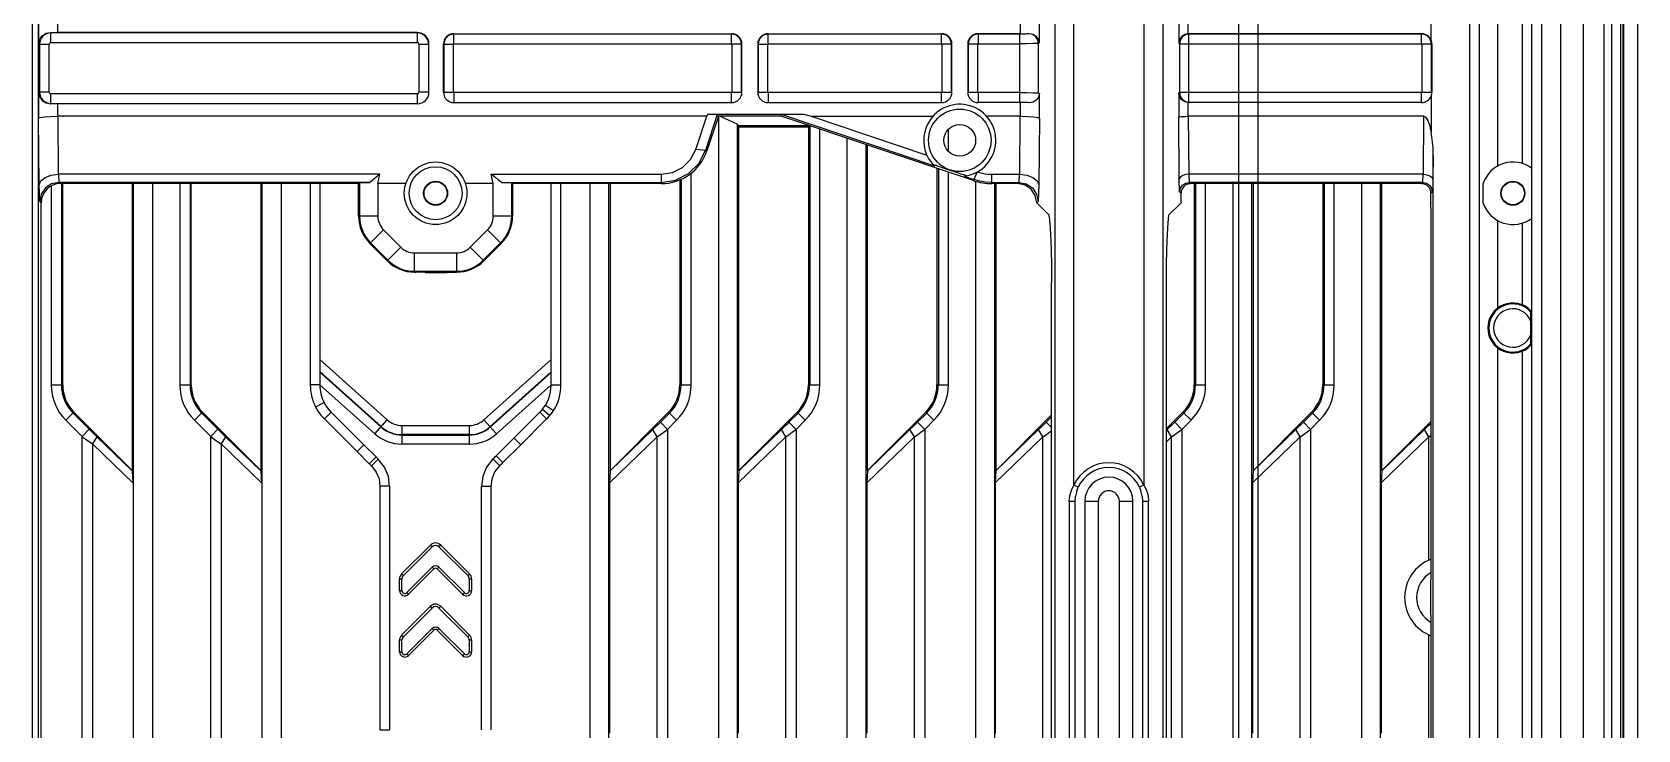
# Model space of a CAD drawing. Header units: millimetres. Extents: x -3132 to 28633, y 682 to 5849.
# Drawn here: x 25394 to 25560.9, y 2517 to 2589.5 of the extents above; entities that cross this region are included whole.
import ezdxf

# ---------------------------------------------------------------- set-up
doc = ezdxf.new("R2010")
doc.units = ezdxf.units.MM

# ---------------------------------------------------------------- blocks, each defined once
blk = doc.blocks.new('rtjg')
at = {"linetype": 'Continuous'}
for p, q in [((18739.39, 1763.81), (18739.39, 2763.81)), ((18736.69, 2026.71), (18736.69, 2500.91)), ((18737.58, 2500.5), (18737.58, 2027.12)), ((18737.87, 2027.12), (18737.87, 2500.5)), ((18733.7, 2496.98), (18733.7, 2030.64)), ((18729.37, 2494.41), (18729.37, 2033.21)), ((18731.37, 2031.98), (18731.37, 2495.64)), ((18678.76, 2431.12), (18678.76, 2096.5)), ((18690.02, 2103.73), (18690.02, 2423.89)), ((18572.44, 2418.77), (18572.44, 2108.85)), ((18573.06, 2418.77), (18573.06, 2108.85)), ((18728.37, 2121.65), (18728.37, 2405.97)), ((18721.89, 2396.04), (18721.89, 2131.58)), ((18722.89, 2395.32), (18722.89, 2132.3)), ((18680.76, 2220.49), (18680.76, 2307.13)), ((18688.02, 2307.13), (18688.02, 2220.49)), ((18724.83, 2253.66), (18724.83, 2273.96)), ((18727.37, 2273.71), (18727.37, 2253.91)), ((18717.89, 2266.71), (18717.89, 2270.52)), ((18573.11, 2269.02), (18573.11, 2266.31)), ((18677.16, 2266.46), (18677.16, 2269.02)), ((18691.65, 2268.91), (18691.65, 2266.42)), ((18612.49, 2267.48), (18574.39, 2267.48)), ((18574.39, 2266.48), (18574.39, 2267.48)), ((18575.1, 2267.52), (18575.1, 2268.81)), ((18612.49, 2267.52), (18575.1, 2267.52)), ((18612.49, 2267.52), (18612.49, 2266.48)), ((18616.29, 2267.39), (18645.16, 2267.39)), ((18616.29, 2266.35), (18616.29, 2267.39)), ((18645.16, 2267.34), (18616.29, 2267.34)), ((18645.16, 2266.35), (18645.16, 2267.34)), ((18648.96, 2267.39), (18666.99, 2267.39)), ((18648.96, 2266.35), (18648.96, 2267.39)), ((18666.99, 2267.34), (18648.96, 2267.34)), ((18666.99, 2266.35), (18666.99, 2267.34)), ((18675.17, 2267.39), (18670.79, 2267.39)), ((18675.1, 2267.34), (18670.79, 2267.34)), ((18670.79, 2267.34), (18670.79, 2266.35)), ((18675.1, 2267.34), (18675.1, 2260.28)), ((18675.17, 2268.81), (18675.17, 2267.39)), ((18676.11, 2267.39), (18676.09, 2267.38)), ((18692.64, 2267.39), (18692.64, 2268.81)), ((18716.89, 2267.39), (18692.68, 2267.39)), ((18692.72, 2267.34), (18692.68, 2267.39)), ((18716.89, 2267.34), (18692.72, 2267.34)), ((18692.72, 2260.28), (18692.72, 2267.34)), ((18716.89, 2266.35), (18716.89, 2267.39)), ((18573.11, 2266.31), (18574.22, 2266.31)), ((18573.22, 2266.31), (18573.22, 2261.31)), ((18574.22, 2261.31), (18574.22, 2266.31)), ((18574.39, 2266.48), (18612.49, 2266.48)), ((18612.66, 2266.31), (18613.7, 2266.31)), ((18612.66, 2266.31), (18612.66, 2261.31)), ((18613.7, 2261.31), (18613.7, 2266.31)), ((18615.21, 2266.31), (18616.25, 2266.31)), ((18615.21, 2261.31), (18615.21, 2266.31)), ((18615.26, 2266.31), (18615.26, 2261.31)), ((18616.25, 2266.35), (18645.19, 2266.35)), ((18616.25, 2261.27), (18616.25, 2266.35)), ((18645.19, 2266.35), (18645.19, 2261.27)), ((18646.19, 2266.31), (18645.19, 2266.31)), ((18646.19, 2261.31), (18646.19, 2266.31)), ((18646.23, 2261.31), (18646.23, 2266.31)), ((18647.88, 2266.31), (18648.92, 2266.31)), ((18647.88, 2266.31), (18647.88, 2261.31)), ((18647.92, 2266.31), (18647.92, 2261.31)), ((18648.92, 2266.35), (18667.03, 2266.35)), ((18648.92, 2261.27), (18648.92, 2266.35)), ((18667.03, 2266.35), (18667.03, 2261.27)), ((18668.02, 2266.31), (18667.03, 2266.31)), ((18668.02, 2261.31), (18668.02, 2266.31)), ((18668.07, 2261.31), (18668.07, 2266.31)), ((18669.71, 2266.31), (18669.71, 2261.31)), ((18670.75, 2266.31), (18669.76, 2266.31)), ((18669.76, 2266.31), (18669.76, 2261.31)), ((18670.75, 2266.35), (18675.1, 2266.35)), ((18670.75, 2261.27), (18670.75, 2266.35)), ((18677.09, 2266.38), (18677.16, 2266.46)), ((18677.09, 2261.24), (18677.09, 2266.38)), ((18691.65, 2266.42), (18691.72, 2266.35)), ((18691.72, 2266.35), (18716.93, 2266.35)), ((18691.72, 2266.35), (18691.72, 2261.27)), ((18716.93, 2266.35), (18716.93, 2261.27)), ((18717.92, 2266.31), (18716.93, 2266.31)), ((18717.92, 2261.31), (18717.92, 2266.31)), ((18717.97, 2266.31), (18717.97, 2261.31)), ((18574.22, 2261.31), (18573.11, 2261.31)), ((18573.11, 2261.31), (18573.11, 2258.6)), ((18612.49, 2261.14), (18574.39, 2261.14)), ((18574.39, 2260.1), (18574.39, 2261.14)), ((18612.49, 2261.14), (18612.49, 2260.14)), ((18613.66, 2261.31), (18612.66, 2261.31)), ((18615.26, 2261.31), (18616.25, 2261.31)), ((18645.19, 2261.27), (18616.25, 2261.27)), ((18616.29, 2261.27), (18616.29, 2260.28)), ((18645.16, 2260.28), (18645.16, 2261.27)), ((18645.19, 2261.31), (18646.19, 2261.31)), ((18647.92, 2261.31), (18648.92, 2261.31)), ((18667.03, 2261.27), (18648.92, 2261.27)), ((18648.96, 2261.27), (18648.96, 2260.28)), ((18666.99, 2260.28), (18666.99, 2261.27)), ((18667.03, 2261.31), (18668.02, 2261.31)), ((18669.76, 2261.31), (18670.75, 2261.31)), ((18675.1, 2261.27), (18670.75, 2261.27)), ((18670.79, 2261.27), (18670.79, 2260.28)), ((18677.09, 2261.24), (18677.16, 2261.16)), ((18677.16, 2258.6), (18677.16, 2261.16)), ((18691.65, 2261.19), (18691.72, 2261.27)), ((18691.65, 2261.19), (18691.65, 2258.7)), ((18716.93, 2261.27), (18691.72, 2261.27)), ((18716.89, 2260.28), (18716.89, 2261.27)), ((18716.93, 2261.31), (18717.92, 2261.31)), ((18717.89, 2260.91), (18717.89, 2257.1)), ((18574.39, 2260.14), (18612.49, 2260.14)), ((18612.49, 2260.1), (18575.1, 2260.1)), ((18575.1, 2258.81), (18575.1, 2260.1)), ((18642.58, 2258.81), (18575.1, 2258.81)), ((18575.1, 2258.81), (18575.15, 2252.79)), ((18616.29, 2260.23), (18645.16, 2260.23)), ((18641.43, 2255.36), (18642.58, 2258.81)), ((18643.67, 2258.99), (18642.46, 2255.27)), ((18642.7, 2259.02), (18642.58, 2258.81)), ((18643.8, 2258.81), (18642.6, 2255.22)), ((18642.7, 2259.02), (18652.67, 2259.02)), ((18642.7, 2259.02), (18643.67, 2258.99)), ((18643.8, 2258.81), (18643.67, 2258.99)), ((18643.79, 2258.81), (18643.79, 2053.72)), ((18650.31, 2258.81), (18643.8, 2258.81)), ((18643.98, 2258.81), (18645.79, 2257.99)), ((18648.96, 2260.23), (18666.99, 2260.23)), ((18650.31, 2258.81), (18650.34, 2258.99)), ((18670.3, 2252.12), (18650.31, 2258.81)), ((18650.34, 2258.99), (18652.67, 2259.02)), ((18666.28, 2253.61), (18650.34, 2258.99)), ((18652.67, 2259.02), (18653.43, 2258.81)), ((18653.43, 2258.81), (18666.09, 2258.81)), ((18653.43, 2258.81), (18665.46, 2254.78)), ((18675.17, 2260.23), (18670.79, 2260.23)), ((18675.17, 2258.81), (18671.68, 2258.81)), ((18675.13, 2252.79), (18675.17, 2258.81)), ((18675.17, 2260.23), (18675.17, 2258.81)), ((18676.11, 2260.22), (18676.09, 2260.24)), ((18716.89, 2260.23), (18692.64, 2260.23)), ((18692.64, 2258.81), (18692.64, 2260.23)), ((18717.14, 2258.81), (18692.64, 2258.81)), ((18692.64, 2258.81), (18692.69, 2252.79)), ((18692.72, 2260.28), (18716.89, 2260.28)), ((18717.09, 2252.79), (18717.14, 2258.81)), ((18573.16, 2251.68), (18573.11, 2258.6)), ((18645.78, 2257.99), (18645.8, 2257.81)), ((18645.78, 2055.71), (18645.78, 2257.99)), ((18645.8, 2257.81), (18645.93, 2257.68)), ((18653.15, 2257.68), (18645.93, 2257.68)), ((18645.93, 2222.01), (18645.93, 2257.68)), ((18653.24, 2257.77), (18653.15, 2257.68)), ((18653.15, 2257.68), (18653.15, 2230.89)), ((18653.28, 2257.81), (18653.24, 2257.77)), ((18653.29, 2257.82), (18653.29, 2230.89)), ((18654.34, 2230.89), (18654.34, 2257.46)), ((18667.71, 2255.19), (18667.71, 2257.43)), ((18677.16, 2258.6), (18677.11, 2251.68)), ((18691.7, 2252.23), (18691.65, 2258.7)), ((18657.16, 2256.52), (18657.16, 2067.09)), ((18659.15, 2069.08), (18659.15, 2255.85)), ((18659.3, 2222.01), (18659.3, 2255.8)), ((18642.45, 2255.24), (18641.43, 2255.36)), ((18642.6, 2255.22), (18642.46, 2255.27)), ((18718.1, 2254.72), (18718.08, 2252.23)), ((18718.1, 2133.2), (18718.1, 2254.72)), ((18608.6, 2252.79), (18575.17, 2252.79)), ((18575.17, 2252.79), (18575.21, 2251.94)), ((18608.6, 2252.79), (18607.55, 2251.94)), ((18608.39, 2251.81), (18608.6, 2252.79)), ((18620.18, 2252.79), (18637.86, 2252.79)), ((18621.23, 2251.94), (18620.18, 2252.79)), ((18620.39, 2251.81), (18620.18, 2252.79)), ((18637.86, 2252.79), (18637.86, 2251.81)), ((18639.78, 2252.25), (18639.78, 2230.89)), ((18639.92, 2252.31), (18639.92, 2230.89)), ((18640.97, 2230.89), (18640.97, 2252.94)), ((18666.55, 2253.64), (18666.43, 2253.68)), ((18666.52, 2253.38), (18666.52, 2230.89)), ((18666.66, 2253.34), (18666.66, 2230.89)), ((18667.6, 2253.29), (18666.99, 2253.49)), ((18668.69, 2252.92), (18667.6, 2253.29)), ((18667.71, 2230.89), (18667.71, 2252.99)), ((18669.33, 2252.59), (18670.35, 2252.24)), ((18670.34, 2252.24), (18670.3, 2252.12)), ((18670.69, 2253.02), (18670.35, 2252.24)), ((18672.21, 2252.79), (18675.13, 2252.79)), ((18672.21, 2251.81), (18672.21, 2252.79)), ((18675.07, 2251.94), (18675.1, 2252.79)), ((18691.75, 2250.95), (18691.7, 2252.23)), ((18717.08, 2252.79), (18692.7, 2252.79)), ((18692.7, 2252.79), (18692.74, 2251.94)), ((18717.04, 2251.94), (18717.08, 2252.79)), ((18728.32, 2253.42), (18728.32, 2248.2)), ((18573.24, 2249.97), (18573.16, 2251.68)), ((18574.44, 2251.54), (18574.44, 2230.89)), ((18607.55, 2251.94), (18575.25, 2251.94)), ((18575.25, 2251.94), (18575.38, 2251.81)), ((18606.39, 2251.81), (18575.38, 2251.81)), ((18575.5, 2251.81), (18575.49, 2230.89)), ((18575.62, 2230.89), (18575.62, 2251.81)), ((18582.85, 2251.81), (18582.85, 2222.01)), ((18582.99, 2019.79), (18582.99, 2251.81)), ((18584.99, 2018.72), (18584.99, 2251.81)), ((18587.81, 2251.81), (18587.81, 2230.89)), ((18588.87, 2251.81), (18588.86, 2230.89)), ((18588.99, 2230.89), (18588.99, 2251.81)), ((18596.22, 2251.81), (18596.22, 2222.01)), ((18596.36, 2019.79), (18596.36, 2251.81)), ((18598.36, 2018.72), (18598.36, 2251.81)), ((18601.36, 2251.81), (18601.36, 2230.89)), ((18602.36, 2251.81), (18602.36, 2230.92)), ((18606.39, 2251.81), (18606.48, 2251.9)), ((18606.39, 2248.42), (18606.39, 2251.81)), ((18606.48, 2251.9), (18607.55, 2251.94)), ((18606.48, 2251.9), (18606.48, 2248.42)), ((18611.3, 2251.81), (18608.39, 2251.81)), ((18608.39, 2251.81), (18608.39, 2248.42)), ((18620.39, 2251.81), (18617.48, 2251.81)), ((18620.39, 2248.42), (18620.39, 2251.81)), ((18621.23, 2251.94), (18637.86, 2251.94)), ((18621.23, 2251.94), (18622.3, 2251.9)), ((18622.39, 2251.81), (18622.3, 2251.9)), ((18622.3, 2248.42), (18622.3, 2251.9)), ((18637.86, 2251.81), (18622.39, 2251.81)), ((18622.39, 2251.81), (18622.39, 2248.42)), ((18626.42, 2230.91), (18626.42, 2251.81)), ((18627.42, 2230.9), (18627.42, 2251.81)), ((18630.42, 2251.81), (18630.42, 2040.35)), ((18632.41, 2042.34), (18632.41, 2251.81)), ((18632.56, 2222.01), (18632.56, 2251.81)), ((18670.53, 2252.06), (18670.53, 2080.46)), ((18672.21, 2251.94), (18675.07, 2251.94)), ((18674.9, 2251.81), (18672.21, 2251.81)), ((18672.52, 2082.45), (18672.52, 2251.81)), ((18672.67, 2222.01), (18672.67, 2251.81)), ((18674.9, 2251.81), (18675.03, 2251.94)), ((18677.11, 2251.68), (18677.04, 2249.97)), ((18691.89, 2250.81), (18691.75, 2250.95)), ((18691.89, 2249.81), (18691.89, 2250.81)), ((18717.02, 2251.94), (18692.76, 2251.94)), ((18692.76, 2251.94), (18692.89, 2251.81)), ((18716.89, 2251.81), (18692.89, 2251.81)), ((18693.26, 2251.81), (18693.26, 2230.89)), ((18693.4, 2251.81), (18693.4, 2230.89)), ((18694.45, 2230.89), (18694.45, 2251.81)), ((18697.27, 2251.81), (18697.27, 2107.2)), ((18699.26, 2109.19), (18699.26, 2251.81)), ((18699.41, 2222.01), (18699.41, 2251.81)), ((18706.63, 2251.81), (18706.63, 2230.89)), ((18706.77, 2251.81), (18706.77, 2230.89)), ((18707.82, 2230.89), (18707.82, 2251.81)), ((18710.64, 2251.81), (18710.64, 2120.57)), ((18712.63, 2122.56), (18712.63, 2251.81)), ((18712.78, 2222.01), (18712.78, 2251.81)), ((18716.89, 2251.81), (18717.02, 2251.94)), ((18717.82, 2251.16), (18717.82, 2249.87)), ((18718.03, 2250.95), (18717.89, 2250.81)), ((18723.31, 2249.78), (18723.31, 2251.84)), ((18573.39, 2249.82), (18573.24, 2249.97)), ((18573.39, 2108.85), (18573.39, 2249.82)), ((18677.04, 2249.97), (18676.89, 2249.81)), ((18676.89, 2249.81), (18678.18, 2248.52)), ((18690.6, 2248.52), (18691.89, 2249.81)), ((18717.82, 2249.87), (18717.86, 2249.78)), ((18608.39, 2248.42), (18606.39, 2248.42)), ((18622.39, 2248.42), (18620.39, 2248.42)), ((18717.89, 2211.16), (18717.89, 2248.79)), ((18724.83, 2238.89), (18724.83, 2247.96)), ((18727.37, 2247.71), (18727.37, 2239.22)), ((18607.56, 2245.59), (18608.97, 2247)), ((18609.37, 2243.78), (18607.56, 2245.59)), ((18607.62, 2245.65), (18609.43, 2243.85)), ((18608.97, 2247), (18610.78, 2245.2)), ((18618, 2245.2), (18619.8, 2247)), ((18619.35, 2243.85), (18621.15, 2245.65)), ((18621.22, 2245.59), (18619.41, 2243.78)), ((18619.8, 2247), (18621.22, 2245.59)), ((18610.78, 2245.2), (18609.37, 2243.78)), ((18612.2, 2244.61), (18616.58, 2244.61)), ((18612.2, 2242.61), (18612.2, 2244.61)), ((18616.58, 2244.61), (18616.58, 2242.61)), ((18619.41, 2243.78), (18618, 2245.2)), ((18612.2, 2242.7), (18616.58, 2242.7)), ((18612.2, 2242.61), (18612.37, 2242.61)), ((18613.36, 2242.58), (18613.45, 2242.54)), ((18615.32, 2242.54), (18613.45, 2242.54)), ((18615.42, 2242.58), (18615.32, 2242.54)), ((18616.41, 2242.61), (18616.58, 2242.61)), ((18678.43, 2111.08), (18678.43, 2241.54)), ((18690.35, 2241.54), (18690.35, 2111.08)), ((18728.24, 2238.63), (18728.24, 2234.99)), ((18724.83, 2132.3), (18724.83, 2234.73)), ((18727.37, 2234.4), (18727.37, 2121.65)), ((18609.37, 2227.27), (18602.36, 2233.55)), ((18608.73, 2226.56), (18602.36, 2232.28)), ((18602.36, 2232.22), (18608.7, 2226.53)), ((18626.42, 2233.53), (18619.42, 2227.26)), ((18626.42, 2232.25), (18620.05, 2226.56)), ((18620.08, 2226.52), (18626.42, 2232.19)), ((18574.44, 2230.89), (18575.62, 2230.89)), ((18587.81, 2230.89), (18588.99, 2230.89)), ((18602.36, 2230.92), (18608.07, 2225.82)), ((18620.71, 2225.82), (18626.42, 2230.91)), ((18626.42, 2230.91), (18627.42, 2230.89)), ((18639.78, 2230.89), (18640.97, 2230.89)), ((18653.15, 2230.89), (18654.34, 2230.89)), ((18666.52, 2230.89), (18667.71, 2230.89)), ((18693.26, 2230.89), (18694.45, 2230.89)), ((18706.63, 2230.89), (18707.82, 2230.89)), ((18602.81, 2229.06), (18601.91, 2228.6)), ((18625.82, 2228.79), (18626.66, 2228.25)), ((18576.79, 2228.06), (18575.95, 2227.22)), ((18575.95, 2227.22), (18577.64, 2225.54)), ((18576.7, 2227.97), (18578.39, 2226.28)), ((18582.85, 2222.01), (18576.79, 2228.06)), ((18590.16, 2228.06), (18589.32, 2227.22)), ((18589.32, 2227.22), (18591.01, 2225.54)), ((18590.07, 2227.97), (18591.76, 2226.28)), ((18596.22, 2222.01), (18590.16, 2228.06)), ((18603.53, 2228.08), (18602.83, 2227.37)), ((18602.83, 2227.37), (18606.22, 2223.97)), ((18606.93, 2224.68), (18603.53, 2228.08)), ((18608.07, 2225.82), (18609.37, 2227.27)), ((18619.42, 2227.26), (18620.71, 2225.82)), ((18625.32, 2228.17), (18622.55, 2225.39)), ((18623.25, 2224.68), (18625.93, 2227.37)), ((18625.23, 2228.08), (18625.93, 2227.37)), ((18625.5, 2228.37), (18626.27, 2227.73)), ((18638.61, 2228.06), (18632.56, 2222.01)), ((18638.71, 2227.97), (18637.76, 2227.02)), ((18638.5, 2226.27), (18639.45, 2227.22)), ((18639.45, 2227.22), (18638.61, 2228.06)), ((18651.98, 2228.06), (18645.93, 2222.01)), ((18652.08, 2227.97), (18651.13, 2227.02)), ((18651.87, 2226.27), (18652.82, 2227.22)), ((18652.82, 2227.22), (18651.98, 2228.06)), ((18665.35, 2228.06), (18659.3, 2222.01)), ((18665.45, 2227.97), (18664.5, 2227.02)), ((18665.24, 2226.27), (18666.19, 2227.22)), ((18666.19, 2227.22), (18665.35, 2228.06)), ((18678.43, 2227.77), (18672.67, 2222.01)), ((18678.43, 2227.58), (18677.87, 2227.02)), ((18692.09, 2228.06), (18690.35, 2226.32)), ((18692.19, 2227.97), (18691.24, 2227.02)), ((18691.98, 2226.27), (18692.93, 2227.22)), ((18692.93, 2227.22), (18692.09, 2228.06)), ((18705.46, 2228.06), (18699.41, 2222.01)), ((18705.56, 2227.97), (18704.61, 2227.02)), ((18705.35, 2226.27), (18706.3, 2227.22)), ((18706.3, 2227.22), (18705.46, 2228.06)), ((18717.89, 2227.12), (18712.78, 2222.01)), ((18577.64, 2225.54), (18578.39, 2226.28)), ((18577.64, 2189.87), (18577.64, 2225.54)), ((18579.17, 2225.51), (18578.71, 2224.76)), ((18582.88, 2221.93), (18579.17, 2225.51)), ((18591.01, 2225.54), (18591.76, 2226.28)), ((18591.01, 2189.87), (18591.01, 2225.54)), ((18592.54, 2225.51), (18592.08, 2224.76)), ((18596.25, 2221.93), (18592.54, 2225.51)), ((18610.89, 2226.68), (18617.9, 2226.68)), ((18610.89, 2226.68), (18610.89, 2224.74)), ((18617.9, 2225.73), (18610.89, 2225.73)), ((18610.89, 2225.69), (18617.9, 2225.69)), ((18617.9, 2224.74), (18617.9, 2226.68)), ((18632.47, 2220.71), (18637.43, 2225.5)), ((18636.97, 2226.25), (18632.54, 2221.97)), ((18637.43, 2225.5), (18636.97, 2226.25)), ((18637.43, 2189.9), (18637.43, 2225.5)), ((18637.76, 2227.02), (18638.5, 2226.27)), ((18638.5, 2226.27), (18638.5, 2189.13)), ((18645.84, 2220.71), (18650.8, 2225.5)), ((18650.34, 2226.25), (18645.91, 2221.97)), ((18650.8, 2225.5), (18650.34, 2226.25)), ((18650.8, 2189.9), (18650.8, 2225.5)), ((18651.13, 2227.02), (18651.87, 2226.27)), ((18651.87, 2226.27), (18651.87, 2189.13)), ((18659.21, 2220.71), (18664.17, 2225.5)), ((18663.71, 2226.25), (18659.28, 2221.97)), ((18664.17, 2225.5), (18663.71, 2226.25)), ((18664.17, 2189.9), (18664.17, 2225.5)), ((18664.5, 2227.02), (18665.24, 2226.27)), ((18665.24, 2226.27), (18665.24, 2189.13)), ((18672.58, 2220.71), (18677.54, 2225.5)), ((18677.08, 2226.25), (18672.65, 2221.97)), ((18677.54, 2225.5), (18677.08, 2226.25)), ((18677.54, 2189.9), (18677.54, 2225.5)), ((18677.87, 2227.02), (18678.43, 2226.46)), ((18690.35, 2224.96), (18690.91, 2225.5)), ((18690.91, 2225.5), (18690.45, 2226.25)), ((18690.91, 2189.9), (18690.91, 2225.5)), ((18691.24, 2227.02), (18691.98, 2226.27)), ((18691.98, 2226.27), (18691.98, 2189.13)), ((18699.32, 2220.71), (18704.28, 2225.5)), ((18703.82, 2226.25), (18699.39, 2221.97)), ((18704.28, 2225.5), (18703.82, 2226.25)), ((18704.28, 2189.9), (18704.28, 2225.5)), ((18704.61, 2227.02), (18705.35, 2226.27)), ((18705.35, 2226.27), (18705.35, 2189.13)), ((18712.69, 2220.71), (18717.65, 2225.5)), ((18717.19, 2226.25), (18712.76, 2221.97)), ((18717.65, 2225.5), (18717.19, 2226.25)), ((18717.65, 2225.5), (18717.89, 2225.67)), ((18717.65, 2212.69), (18717.65, 2225.5)), ((18578.71, 2224.76), (18582.95, 2220.67)), ((18578.71, 2224.76), (18578.71, 2190.64)), ((18592.08, 2224.76), (18596.32, 2220.67)), ((18592.08, 2224.76), (18592.08, 2190.64)), ((18606.93, 2224.68), (18606.22, 2223.98)), ((18606.22, 2223.97), (18607.5, 2222.71)), ((18608.21, 2223.41), (18606.93, 2224.68)), ((18617.9, 2224.74), (18610.89, 2224.74)), ((18622.54, 2225.39), (18623.25, 2224.68)), ((18607.5, 2222.71), (18608.21, 2223.41)), ((18608.43, 2223.19), (18607.72, 2222.49)), ((18620.35, 2223.2), (18621.06, 2222.49)), ((18621.39, 2222.82), (18620.68, 2223.53)), ((18582.85, 2222.01), (18582.88, 2221.93)), ((18582.95, 2220.67), (18582.88, 2221.93)), ((18582.95, 2220.67), (18582.95, 2194.74)), ((18596.22, 2222.01), (18596.25, 2221.93)), ((18596.32, 2220.67), (18596.25, 2221.93)), ((18596.32, 2220.67), (18596.32, 2194.74)), ((18632.54, 2221.97), (18632.47, 2220.71)), ((18632.47, 2220.71), (18632.47, 2194.7)), ((18632.56, 2222), (18632.54, 2221.97)), ((18645.91, 2221.97), (18645.84, 2220.71)), ((18645.84, 2220.71), (18645.84, 2194.7)), ((18645.93, 2222), (18645.91, 2221.97)), ((18659.28, 2221.97), (18659.21, 2220.71)), ((18659.21, 2220.71), (18659.21, 2194.7)), ((18659.3, 2222), (18659.28, 2221.97)), ((18672.65, 2221.97), (18672.58, 2220.71)), ((18672.58, 2220.71), (18672.58, 2194.7)), ((18672.67, 2222), (18672.65, 2221.97)), ((18680.49, 2219.95), (18680.76, 2220.49)), ((18681.21, 2220.28), (18680.76, 2220.49)), ((18688.02, 2220.49), (18687.57, 2220.28)), ((18688.02, 2220.49), (18688.29, 2219.95)), ((18699.39, 2221.97), (18699.32, 2220.71)), ((18699.32, 2220.71), (18699.32, 2194.7)), ((18699.41, 2222), (18699.39, 2221.97)), ((18712.76, 2221.97), (18712.69, 2220.71)), ((18712.69, 2220.71), (18712.69, 2194.7)), ((18712.78, 2222), (18712.76, 2221.97)), ((18609.61, 2220.36), (18608.61, 2220.36)), ((18608.61, 2220.35), (18608.61, 2195.05)), ((18609.61, 2220.36), (18609.61, 2195.05)), ((18620.16, 2220.35), (18619.16, 2220.35)), ((18619.16, 2195.05), (18619.16, 2220.35)), ((18620.16, 2195.05), (18620.16, 2220.35)), ((18680.27, 2218.81), (18680.32, 2219.38)), ((18680.27, 2218.81), (18680.89, 2218.81)), ((18680.27, 2218.81), (18680.27, 2128.81)), ((18680.32, 2219.38), (18680.49, 2219.95)), ((18680.89, 2218.81), (18680.93, 2219.33)), ((18680.89, 2128.81), (18680.89, 2218.81)), ((18681.06, 2219.88), (18681.21, 2220.28)), ((18681.89, 2218.81), (18683.3, 2218.81)), ((18681.89, 2218.81), (18681.89, 2128.81)), ((18683.3, 2128.81), (18683.3, 2218.81)), ((18685.47, 2218.81), (18686.89, 2218.81)), ((18685.47, 2218.81), (18685.47, 2128.81)), ((18686.89, 2128.81), (18686.89, 2218.81)), ((18687.57, 2220.28), (18687.72, 2219.87)), ((18687.85, 2219.33), (18687.89, 2218.81)), ((18687.89, 2218.81), (18688.51, 2218.81)), ((18687.89, 2218.81), (18687.89, 2128.81)), ((18688.29, 2219.95), (18688.46, 2219.38)), ((18688.46, 2219.38), (18688.51, 2218.81)), ((18688.51, 2128.81), (18688.51, 2218.81)), ((18613.86, 2214.25), (18610.86, 2211.25)), ((18611.04, 2211.08), (18614.04, 2214.08)), ((18614.04, 2214.08), (18613.86, 2214.25)), ((18614.92, 2214.25), (18614.74, 2214.08)), ((18614.74, 2214.08), (18617.74, 2211.08)), ((18617.92, 2211.25), (18614.92, 2214.25)), ((18610.89, 2210.72), (18610.64, 2210.72)), ((18610.64, 2209.53), (18610.64, 2210.72)), ((18610.86, 2211.25), (18611.04, 2211.08)), ((18610.89, 2209.53), (18610.89, 2210.72)), ((18614.04, 2211.96), (18611.4, 2209.32)), ((18611.58, 2209.14), (18614.21, 2211.78)), ((18614.21, 2211.78), (18614.04, 2211.96)), ((18614.74, 2211.96), (18614.57, 2211.78)), ((18614.57, 2211.78), (18617.2, 2209.14)), ((18617.38, 2209.32), (18614.74, 2211.96)), ((18617.74, 2211.08), (18617.92, 2211.25)), ((18618.14, 2210.72), (18617.89, 2210.72)), ((18617.89, 2210.72), (18617.89, 2209.53)), ((18618.14, 2210.72), (18618.14, 2209.53)), ((18610.64, 2209.53), (18610.89, 2209.53)), ((18611.4, 2209.32), (18611.58, 2209.14)), ((18617.2, 2209.14), (18617.38, 2209.32)), ((18617.89, 2209.53), (18618.14, 2209.53)), ((18717.86, 2210.17), (18717.82, 2210.11)), ((18717.82, 2210.11), (18717.82, 2207.51)), ((18613.86, 2207.89), (18610.86, 2204.89)), ((18611.04, 2204.71), (18614.04, 2207.71)), ((18614.04, 2207.71), (18613.86, 2207.89)), ((18614.92, 2207.89), (18614.74, 2207.71)), ((18614.74, 2207.71), (18617.74, 2204.71)), ((18617.92, 2204.89), (18614.92, 2207.89)), ((18717.86, 2207.45), (18717.82, 2207.51)), ((18614.04, 2205.59), (18611.4, 2202.96)), ((18611.58, 2202.78), (18614.21, 2205.42)), ((18614.21, 2205.42), (18614.04, 2205.59)), ((18614.74, 2205.59), (18614.57, 2205.42)), ((18614.57, 2205.42), (18617.2, 2202.78)), ((18617.38, 2202.96), (18614.74, 2205.59)), ((18717.89, 2133.2), (18717.89, 2206.46)), ((18610.89, 2204.36), (18610.64, 2204.36)), ((18610.64, 2203.17), (18610.64, 2204.36)), ((18610.86, 2204.89), (18611.04, 2204.71)), ((18610.89, 2203.17), (18610.89, 2204.36)), ((18617.74, 2204.71), (18617.92, 2204.89)), ((18618.14, 2204.36), (18617.89, 2204.36)), ((18617.89, 2204.36), (18617.89, 2203.17)), ((18618.14, 2204.36), (18618.14, 2203.17)), ((18717.65, 2189.9), (18717.65, 2204.93)), ((18610.64, 2203.17), (18610.89, 2203.17)), ((18611.4, 2202.96), (18611.58, 2202.78)), ((18617.2, 2202.78), (18617.38, 2202.96)), ((18617.89, 2203.17), (18618.14, 2203.17)), ((18608.61, 2195.05), (18609.61, 2195.05))]:
    blk.add_line(p, q, dxfattribs=at)
for points in [[(18573.11, 2266.31), (18573.23, 2266.78), (18573.5, 2267.17), (18573.9, 2267.43), (18574.39, 2267.52)], [(18676.09, 2267.38), (18676.01, 2267.36), (18675.79, 2267.35), (18675.47, 2267.35), (18675.1, 2267.34)], [(18677.09, 2266.38), (18677.01, 2266.76), (18676.81, 2267.07), (18676.48, 2267.3), (18676.09, 2267.38)], [(18677.16, 2266.46), (18677.07, 2266.82), (18676.84, 2267.12), (18676.51, 2267.32), (18676.11, 2267.39)], [(18692.68, 2267.39), (18692.29, 2267.31), (18691.97, 2267.11), (18691.74, 2266.8), (18691.65, 2266.42)], [(18692.72, 2267.34), (18692.34, 2267.27), (18692.02, 2267.05), (18691.8, 2266.73), (18691.72, 2266.35)], [(18677.09, 2266.38), (18676.92, 2266.37), (18676.48, 2266.36), (18675.84, 2266.35), (18675.1, 2266.35)], [(18573.11, 2261.31), (18573.23, 2260.84), (18573.5, 2260.45), (18573.91, 2260.19), (18574.39, 2260.1)], [(18675.1, 2261.27), (18675.84, 2261.27), (18676.48, 2261.26), (18676.92, 2261.25), (18677.09, 2261.24)], [(18677.16, 2261.16), (18677.07, 2260.8), (18676.84, 2260.5), (18676.51, 2260.29), (18676.11, 2260.22)], [(18692.64, 2260.24), (18692.29, 2260.31), (18691.97, 2260.51), (18691.74, 2260.81), (18691.65, 2261.19)], [(18691.72, 2261.27), (18691.8, 2260.89), (18692.02, 2260.57), (18692.34, 2260.35), (18692.72, 2260.28)], [(18573.11, 2258.6), (18573.28, 2258.68), (18573.72, 2258.75), (18574.36, 2258.79), (18575.1, 2258.81)], [(18675.17, 2258.81), (18675.92, 2258.79), (18676.56, 2258.75), (18676.99, 2258.68), (18677.16, 2258.6)], [(18691.65, 2258.7), (18691.73, 2258.74), (18691.95, 2258.78), (18692.27, 2258.8), (18692.64, 2258.81)], [(18717.14, 2258.81), (18717.22, 2258.79), (18717.29, 2258.75), (18717.36, 2258.68), (18717.43, 2258.59), (18717.49, 2258.49), (18717.55, 2258.37), (18717.6, 2258.24), (18717.66, 2258.09), (18717.71, 2257.93), (18717.76, 2257.75), (18717.8, 2257.55), (18717.85, 2257.33), (18717.89, 2257.1)], [(18653.28, 2257.82), (18650.81, 2257.82), (18648.31, 2257.81), (18645.8, 2257.81)], [(18637.86, 2252.79), (18639.01, 2252.97), (18640.05, 2253.49), (18640.88, 2254.31), (18641.43, 2255.36)], [(18637.86, 2251.94), (18639.34, 2252.17), (18640.69, 2252.85), (18641.76, 2253.91), (18642.46, 2255.27)], [(18573.16, 2251.68), (18573.34, 2252.1), (18573.79, 2252.46), (18574.42, 2252.7), (18575.15, 2252.79)], [(18666.43, 2253.68), (18666.33, 2253.71), (18666.25, 2253.73), (18666.18, 2253.75), (18666.15, 2253.76), (18666.14, 2253.76)], [(18666.99, 2253.49), (18666.83, 2253.55), (18666.55, 2253.64)], [(18669.27, 2252.73), (18669.15, 2252.77), (18669.01, 2252.81), (18668.69, 2252.92)], [(18669.55, 2252.62), (18669.54, 2252.62), (18669.51, 2252.64), (18669.45, 2252.66), (18669.37, 2252.69), (18669.27, 2252.73)], [(18672.21, 2251.94), (18671.58, 2251.97), (18670.96, 2252.07), (18670.34, 2252.24)], [(18670.71, 2253.03), (18671.2, 2252.9), (18671.7, 2252.81), (18672.21, 2252.79)], [(18675.13, 2252.79), (18675.86, 2252.7), (18676.49, 2252.46), (18676.93, 2252.11), (18677.11, 2251.68)], [(18692.7, 2252.79), (18692.35, 2252.75), (18692.02, 2252.63), (18691.79, 2252.45), (18691.7, 2252.23)], [(18717.09, 2252.79), (18717.46, 2252.74), (18717.77, 2252.62), (18717.99, 2252.45), (18718.08, 2252.23)], [(18575.25, 2251.94), (18574.47, 2251.78), (18573.84, 2251.36), (18573.4, 2250.73), (18573.24, 2249.97)], [(18676.89, 2249.81), (18676.73, 2250.59), (18676.3, 2251.23), (18675.67, 2251.66), (18674.9, 2251.81)], [(18675.07, 2251.94), (18675.8, 2251.78), (18676.44, 2251.36), (18676.87, 2250.73), (18677.04, 2249.97)], [(18691.75, 2250.95), (18691.83, 2251.33), (18692.05, 2251.65), (18692.37, 2251.86), (18692.74, 2251.94)], [(18717.04, 2251.94), (18717.4, 2251.87), (18717.72, 2251.66), (18717.94, 2251.34), (18718.03, 2250.95)], [(18678.26, 2247.77), (18678.33, 2246.52), (18678.38, 2244.99), (18678.42, 2243.25), (18678.43, 2241.54)], [(18690.52, 2247.77), (18690.45, 2246.52), (18690.39, 2245), (18690.36, 2243.26), (18690.35, 2241.54)], [(18615.42, 2242.58), (18615.59, 2242.59), (18615.95, 2242.61), (18616.41, 2242.61)], [(18602.36, 2230.92), (18602.03, 2230.91), (18601.7, 2230.91), (18601.36, 2230.89)], [(18625.82, 2228.79), (18626.15, 2229.46), (18626.35, 2230.17), (18626.42, 2230.91)], [(18603.53, 2228.08), (18603.24, 2228.4), (18603, 2228.72), (18602.81, 2229.06)], [(18625.5, 2228.37), (18625.62, 2228.51), (18625.72, 2228.65), (18625.82, 2228.79)], [(18601.91, 2228.6), (18602.16, 2228.17), (18602.46, 2227.76), (18602.83, 2227.37)], [(18625.5, 2228.37), (18625.41, 2228.27), (18625.32, 2228.17)], [(18625.93, 2227.37), (18626.05, 2227.48), (18626.16, 2227.6), (18626.27, 2227.73)], [(18626.27, 2227.73), (18626.41, 2227.9), (18626.54, 2228.08), (18626.66, 2228.25)], [(18577.64, 2225.54), (18578, 2225.27), (18578.36, 2225.01), (18578.71, 2224.76)], [(18579.17, 2225.51), (18578.92, 2225.76), (18578.66, 2226.01), (18578.39, 2226.28)], [(18591.01, 2225.54), (18591.37, 2225.27), (18591.73, 2225.01), (18592.08, 2224.76)], [(18592.54, 2225.51), (18592.29, 2225.76), (18592.03, 2226.01), (18591.76, 2226.28)], [(18637.76, 2227.02), (18637.49, 2226.75), (18637.23, 2226.49), (18636.97, 2226.25)], [(18637.43, 2225.5), (18637.78, 2225.75), (18638.14, 2226.01), (18638.5, 2226.27)], [(18651.13, 2227.02), (18650.86, 2226.75), (18650.6, 2226.49), (18650.34, 2226.25)], [(18650.8, 2225.5), (18651.15, 2225.75), (18651.51, 2226.01), (18651.87, 2226.27)], [(18664.5, 2227.02), (18664.23, 2226.75), (18663.97, 2226.49), (18663.71, 2226.25)], [(18664.17, 2225.5), (18664.52, 2225.75), (18664.88, 2226.01), (18665.24, 2226.27)], [(18677.87, 2227.02), (18677.6, 2226.75), (18677.34, 2226.49), (18677.08, 2226.25)], [(18677.54, 2225.5), (18677.89, 2225.75), (18678.25, 2226.01), (18678.43, 2226.14)], [(18691.24, 2227.02), (18690.97, 2226.75), (18690.71, 2226.49), (18690.45, 2226.25)], [(18690.91, 2225.5), (18691.26, 2225.75), (18691.62, 2226.01), (18691.98, 2226.27)], [(18704.61, 2227.02), (18704.34, 2226.75), (18704.08, 2226.49), (18703.82, 2226.25)], [(18704.28, 2225.5), (18704.63, 2225.75), (18704.99, 2226.01), (18705.35, 2226.27)], [(18717.89, 2226.93), (18717.71, 2226.75), (18717.45, 2226.49), (18717.19, 2226.25)], [(18622.55, 2225.39), (18621.92, 2224.76), (18621.3, 2224.14), (18620.68, 2223.53)], [(18621.39, 2222.82), (18622.01, 2223.44), (18622.64, 2224.06), (18623.25, 2224.68)], [(18607.72, 2222.49), (18608.21, 2221.84), (18608.51, 2221.12), (18608.61, 2220.35)], [(18609.61, 2220.35), (18609.48, 2221.37), (18609.08, 2222.34), (18608.43, 2223.19)], [(18620.35, 2223.2), (18619.7, 2222.34), (18619.3, 2221.38), (18619.16, 2220.35)], [(18620.16, 2220.35), (18620.26, 2221.12), (18620.56, 2221.85), (18621.06, 2222.49)]]:
    blk.add_lwpolyline(points, dxfattribs=at)
for centre, radius in [((18668.89, 2256.31), 3.25), ((18668.89, 2256.31), 1.65), ((18614.39, 2250.81), 3.25), ((18614.39, 2250.81), 2.75), ((18614.39, 2250.81), 1.25), ((18614.39, 2250.81), 1.2), ((18726.39, 2250.81), 1.25), ((18726.39, 2250.81), 1.2)]:
    blk.add_circle(centre, radius, dxfattribs=at)
for centre, radius, start, end in [((18574.39, 2266.31), 1.17, 90, 180), ((18612.49, 2266.31), 1.21, 0, 90), ((18612.49, 2266.31), 1.17, 0, 90), ((18616.29, 2266.31), 1.08, 90, 180), ((18616.29, 2266.31), 1.03, 90, 180), ((18645.16, 2266.31), 1.08, 0, 90), ((18645.16, 2266.31), 1.03, 0, 90), ((18648.96, 2266.31), 1.08, 90, 180), ((18648.96, 2266.31), 1.03, 90, 180), ((18666.99, 2266.31), 1.08, 0, 90), ((18666.99, 2266.31), 1.03, 0, 90), ((18670.79, 2266.31), 1.08, 90, 180), ((18670.79, 2266.31), 1.03, 90, 180), ((18716.89, 2266.31), 1.08, 21.7738, 90), ((18716.89, 2266.31), 1.03, 0, 90), ((18574.39, 2266.31), 0.171, 90, 180), ((18612.49, 2266.31), 0.171, 0, 90), ((18574.39, 2261.31), 1.17, 180, 270), ((18574.39, 2261.31), 0.171, 180, 270), ((18612.49, 2261.31), 1.21, 270, 0), ((18612.49, 2261.31), 0.171, 270, 0), ((18616.29, 2261.31), 1.08, 180, 270), ((18645.16, 2261.31), 1.08, 270, 0), ((18648.96, 2261.31), 1.08, 180, 270), ((18666.99, 2261.31), 1.08, 270, 0), ((18670.79, 2261.31), 1.08, 180, 270), ((18716.89, 2261.31), 1.08, 270, 338.2262), ((18668.89, 2256.31), 3.75, 280.1569, 225.9893), ((18637.86, 2256.81), 5, 270, 341.5), ((18726.39, 2250.81), 3.25, 53.4409, 161.5738), ((18672.21, 2257.81), 6, 251.5, 270), ((18726.39, 2250.81), 3.25, 198.4262, 306.5591), ((18610.39, 2248.42), 4, 180, 225), ((18610.39, 2248.42), 3.91, 180, 225), ((18610.39, 2248.42), 2, 180, 225), ((18618.39, 2248.42), 2, 315, 0), ((18618.39, 2248.42), 3.91, 315, 0), ((18618.39, 2248.42), 4, 315, 0), ((18612.2, 2246.61), 4, 225, 270), ((18612.2, 2246.61), 3.91, 225, 270), ((18612.2, 2246.61), 2, 225, 270), ((18616.58, 2246.61), 2, 270, 315), ((18616.58, 2246.61), 3.91, 270, 315), ((18616.58, 2246.61), 4, 270, 315), ((18726.39, 2236.81), 2.6, 44.7039, 315.2961), ((18726.39, 2236.81), 2.5, 42.1794, 317.8206), ((18726.39, 2236.81), 2, 22.1314, 337.8687), ((18579.62, 2230.89), 5.19, 180, 225), ((18579.62, 2230.89), 4.13, 180, 225), ((18579.62, 2230.89), 4, 180, 225), ((18592.99, 2230.89), 5.19, 180, 225), ((18592.99, 2230.89), 4.13, 180, 225), ((18592.99, 2230.89), 4, 180, 225), ((18606.36, 2230.89), 5, 180, 207.2508), ((18606.36, 2230.89), 4, 179.5531, 207.3462), ((18622.42, 2230.89), 5, 328.1199, 0.0467), ((18635.78, 2230.89), 4, 314.9993, 360), ((18635.78, 2230.89), 4.13, 315, 0), ((18635.78, 2230.89), 5.19, 315, 360), ((18649.15, 2230.89), 4, 314.9993, 360), ((18649.15, 2230.89), 4.13, 315, 0), ((18649.15, 2230.89), 5.19, 315, 360), ((18662.52, 2230.89), 4, 314.9993, 360), ((18662.52, 2230.89), 4.13, 315, 0), ((18662.52, 2230.89), 5.19, 315, 360), ((18689.26, 2230.89), 4, 314.9993, 360), ((18689.26, 2230.89), 4.13, 315, 0), ((18689.26, 2230.89), 5.19, 315, 360), ((18702.63, 2230.89), 4, 314.9993, 360), ((18702.63, 2230.89), 4.13, 315, 0), ((18702.63, 2230.89), 5.19, 315, 360), ((18610.89, 2228.96), 2.28, 228.1003, 270), ((18617.9, 2228.96), 2.28, 270, 311.8129), ((18610.89, 2228.96), 4.22, 228.1003, 270), ((18610.89, 2228.96), 3.27, 228.1003, 270), ((18610.89, 2228.96), 3.23, 228.1003, 270), ((18617.9, 2228.96), 3.23, 270, 311.8129), ((18617.9, 2228.96), 3.27, 270, 311.8129), ((18617.9, 2228.96), 4.22, 270, 311.8129), ((18663.69, 2279.2), 79.68, 225.1588, 225.382), ((18663.69, 2279.2), 78.68, 225.1588, 225.388), ((18564.87, 2279.33), 78.92, 314.6652, 314.9997), ((18564.87, 2279.33), 79.92, 314.6701, 314.9997), ((18684.39, 2218.81), 4, 24.7657, 155.2343), ((18684.39, 2218.81), 3.5, 24.7657, 155.2343), ((18684.39, 2218.81), 2.5, 0, 180), ((18684.39, 2218.81), 3.5, 162.1825, 171.465), ((18684.39, 2218.81), 1.09, 0, 180), ((18684.39, 2218.81), 3.5, 8.5024, 17.695), ((18614.39, 2213.72), 0.75, 45, 135), ((18614.39, 2213.72), 0.5, 45.0001, 135), ((18614.39, 2211.6), 0.5, 45, 135), ((18719.39, 2208.81), 4.25, 110.8833, 249.1187), ((18611.39, 2210.72), 0.75, 135, 179.9999), ((18611.39, 2210.72), 0.5, 135, 180), ((18614.39, 2211.6), 0.25, 45, 135), ((18617.39, 2210.72), 0.5, 0, 45), ((18617.39, 2210.72), 0.75, 0, 45), ((18719.39, 2208.81), 3, 119.714, 239.8218), ((18611.19, 2209.53), 0.55, 180, 315), ((18611.19, 2209.53), 0.3, 180, 315), ((18617.59, 2209.53), 0.55, 225.0001, 0), ((18617.59, 2209.53), 0.3, 225.0001, 0), ((18614.39, 2207.36), 0.75, 45, 135), ((18614.39, 2207.36), 0.5, 45, 135), ((18614.39, 2205.24), 0.5, 45, 135), ((18614.39, 2205.24), 0.25, 45, 135), ((18611.39, 2204.36), 0.75, 135, 179.9999), ((18611.39, 2204.36), 0.5, 135, 180), ((18617.39, 2204.36), 0.5, 0, 45), ((18617.39, 2204.36), 0.75, 0, 45), ((18611.19, 2203.17), 0.55, 180, 315), ((18611.19, 2203.17), 0.3, 180, 315), ((18617.59, 2203.17), 0.55, 225.0001, 0), ((18617.59, 2203.17), 0.3, 225.0001, 0)]:
    blk.add_arc(centre, radius, start, end, dxfattribs=at)
for centre, major_axis, ratio, start_param, end_param in [((18575.1, 2267.59), (1.99, 0), 0.034921, -1.937141, -1.570796), ((18675.17, 2267.46), (1.99, 0), 0.034921, -1.570796, -1.081401), ((18716.91, 2266.31), (1.06, 0), 0.999848, 0, 0.386555), ((18716.91, 2261.31), (1.06, 0), 0.999848, -0.386555, 0), ((18575.1, 2260.03), (1.99, 0), 0.034921, 1.570796, 1.937141), ((18675.17, 2260.16), (1.99, 0), 0.034921, 1.081401, 1.570796), ((18717.09, 2252.19), (0.49, 5.38), 0.165033, -1.066596, -0.406055), ((18575.38, 2249.82), (-1.41, 1.41), 0.998783, -0.784789, 0.784789), ((18692.89, 2250.81), (0.705, -0.705), 0.998783, 2.356803, 3.926382), ((18716.89, 2250.81), (0.705, 0.705), 0.998783, 5.498396, 7.067974), ((18717.85, 2248.79), (0, 0.996), 0.034921, -1.570796, -0.087266), ((18678.18, 2240.03), (-0.01, 8.49), 0.024678, -0.423129, -0.024703), ((18690.6, 2240.03), (0.01, 8.49), 0.024678, 0.024703, 0.423129), ((18612.37, 2242.57), (0.996, 0), 0.034921, 0.087266, 1.570796), ((18717.85, 2211.16), (0, 0.996), 0.034921, -3.089233, -1.570796), ((18717.85, 2206.46), (0, 0.996), 0.034921, -1.570796, -0.05236)]:
    blk.add_ellipse(centre, major_axis=major_axis, ratio=ratio, start_param=start_param, end_param=end_param, dxfattribs=at)
blk = doc.blocks.new('*U107')
blk.add_blockref('rtjg', (-18489.39, -2267.31))
blk = doc.blocks.new('*U108')
at = {"color": 0, "linetype": 'ByBlock', "lineweight": -2, "transparency": 16777216}
blk.add_blockref('*U107', (2000, 0), dxfattribs=at)
blk = doc.blocks.new('hfnv')
at = {"color": 114, "linetype": 'Continuous', "true_color": 0x139b48}
for p, q in [((20749.48, 6507.59), (20749.48, 7504.59)), ((20751.48, 7504.59), (20751.48, 6507.59)), ((20789.48, 7504.59), (20789.48, 6507.59)), ((20787.48, 6610.7), (20787.48, 7401.47))]:
    blk.add_line(p, q, dxfattribs=at)
blk = doc.blocks.new('*U116')
blk.add_blockref('hfnv', (-20547.98, -7013.09))
blk = doc.blocks.new('*U117')
at = {"color": 0, "linetype": 'ByBlock', "lineweight": -2, "transparency": 16777216}
blk.add_blockref('*U116', (2000, 0), dxfattribs=at)

msp = doc.modelspace()

# ---------------------------------------------------------------- block references
for name, p in [('*U117', (23317.901, 2592.128)), ('*U108', (23310.901, 2589.228))]:
    msp.add_blockref(name, p)

doc.saveas('drawing.dxf')
